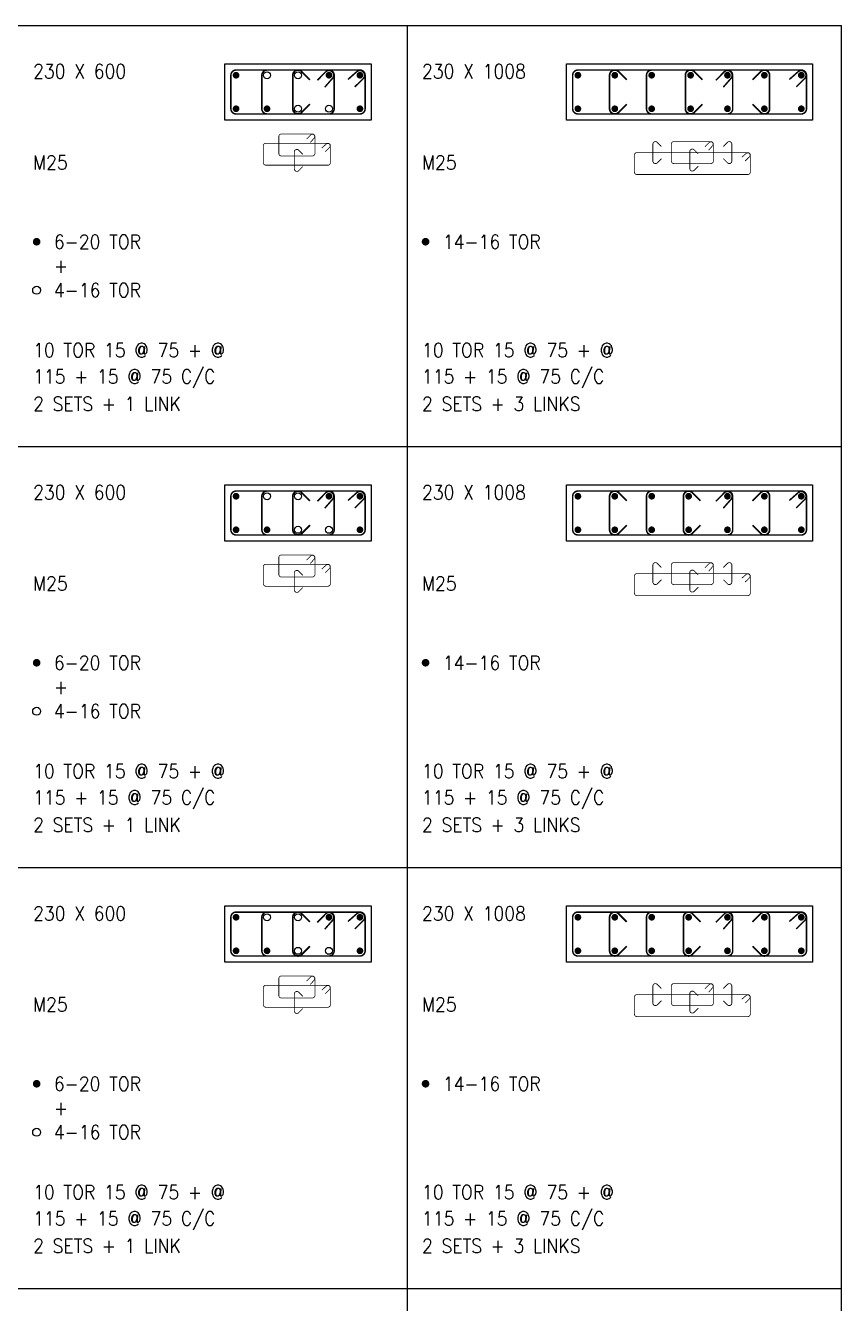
# Model space of a CAD drawing. Extents: x -200722 to 834823, y -494970 to 88783.
# Drawn here: x 342269 to 355643, y -154676 to -133733 of the extents above; entities that cross this region are included whole.
import ezdxf
from ezdxf.enums import TextEntityAlignment as Align

# ---------------------------------------------------------------- set-up
doc = ezdxf.new("R2010")
doc.units = 0
doc.header["$LTSCALE"] = 100
doc.header["$MEASUREMENT"] = 0
for name, color, linetype in [('5', 4, 'CONTINUOUS'), ('column', 240, 'CONTINUOUS'), ('STEEL', 6, 'CONTINUOUS'), ('TEXT', 2, 'CONTINUOUS')]:
    doc.layers.add(name, color=color, linetype=linetype)
doc.layers.add('g-dim', color=6, linetype='CONTINUOUS', lineweight=9)
doc.styles.add('ROMANS', font='romans.shx')

msp = doc.modelspace()

# ---------------------------------------------------------------- linework, layer by layer
at = {"layer": '5', "color": 7, "lineweight": -2}
for p, q in [((330496.4, -133732.7), (355643.1, -133732.7)), ((348527.2, -183032.7), (348527.2, -133732.7)), ((355643.1, -183032.7), (355643.1, -133732.7)), ((330496.4, -140632.7), (355643.1, -140632.7)), ((330496.4, -147532.7), (355643.1, -147532.7)), ((330496.4, -154432.7), (355643.1, -154432.7))]:
    msp.add_line(p, q, dxfattribs=at)
at = {"layer": 'column', "color": 4, "linetype": 'Continuous'}
for points in [[(345535.1, -134361.6), (347935.1, -134361.6), (347935.1, -135281.6), (345535.1, -135281.6), (345535.1, -134361.6)], [(351137.9, -134361.6), (355169.9, -134361.6), (355169.9, -135281.6), (351137.9, -135281.6), (351137.9, -134361.6)], [(345535.1, -141261.6), (347935.1, -141261.6), (347935.1, -142181.6), (345535.1, -142181.6), (345535.1, -141261.6)], [(351137.9, -141261.6), (355169.9, -141261.6), (355169.9, -142181.6), (351137.9, -142181.6), (351137.9, -141261.6)], [(345535.1, -148161.6), (347935.1, -148161.6), (347935.1, -149081.6), (345535.1, -149081.6), (345535.1, -148161.6)], [(351137.9, -148161.6), (355169.9, -148161.6), (355169.9, -149081.6), (351137.9, -149081.6), (351137.9, -148161.6)]]:
    msp.add_lwpolyline(points, dxfattribs=at)
at = {"layer": 'g-dim', "color": 62, "lineweight": -2}
for points, const_width in [([(346142.6, -135096.6), (346142.6, -134546.6, -0.4142136), (346227.6, -134461.6), (347242.6, -134461.6, -0.4142136), (347327.6, -134546.6), (347327.6, -135096.6, -0.4142136), (347242.6, -135181.6), (346227.6, -135181.6, -0.4142136)], 25), ([(352447.9, -135096.6), (352447.9, -134546.6, -0.4142136), (352532.9, -134461.6), (353774.9, -134461.6, -0.4142136), (353859.9, -134546.6), (353859.9, -135096.6, -0.4142136), (353774.9, -135181.6), (352532.9, -135181.6, -0.4142136)], 25), ([(346420.4, -135827), (346420.4, -135552, -0.4142136), (346462.9, -135509.5), (346970.4, -135509.5, -0.4142136), (347012.9, -135552), (347012.9, -135827, -0.4142136), (346970.4, -135869.5), (346462.9, -135869.5, -0.4142136)], 12.5), ([(352854.2, -135951.8), (352854.2, -135676.8, -0.4142136), (352896.7, -135634.3), (353501.7, -135634.3, -0.4142136), (353544.2, -135676.8), (353544.2, -135951.8, -0.4142136), (353501.7, -135994.3), (352896.7, -135994.3, -0.4142136)], 12.5), ([(346142.6, -141996.6), (346142.6, -141446.6, -0.4142136), (346227.6, -141361.6), (347242.6, -141361.6, -0.4142136), (347327.6, -141446.6), (347327.6, -141996.6, -0.4142136), (347242.6, -142081.6), (346227.6, -142081.6, -0.4142136)], 25), ([(352447.9, -141996.6), (352447.9, -141446.6, -0.4142136), (352532.9, -141361.6), (353774.9, -141361.6, -0.4142136), (353859.9, -141446.6), (353859.9, -141996.6, -0.4142136), (353774.9, -142081.6), (352532.9, -142081.6, -0.4142136)], 25), ([(346420.4, -142727), (346420.4, -142452, -0.4142136), (346462.9, -142409.5), (346970.4, -142409.5, -0.4142136), (347012.9, -142452), (347012.9, -142727, -0.4142136), (346970.4, -142769.5), (346462.9, -142769.5, -0.4142136)], 12.5), ([(352854.2, -142851.8), (352854.2, -142576.8, -0.4142136), (352896.7, -142534.3), (353501.7, -142534.3, -0.4142136), (353544.2, -142576.8), (353544.2, -142851.8, -0.4142136), (353501.7, -142894.3), (352896.7, -142894.3, -0.4142136)], 12.5), ([(346142.6, -148896.6), (346142.6, -148346.6, -0.4142136), (346227.6, -148261.6), (347242.6, -148261.6, -0.4142136), (347327.6, -148346.6), (347327.6, -148896.6, -0.4142136), (347242.6, -148981.6), (346227.6, -148981.6, -0.4142136)], 25), ([(352447.9, -148896.6), (352447.9, -148346.6, -0.4142136), (352532.9, -148261.6), (353774.9, -148261.6, -0.4142136), (353859.9, -148346.6), (353859.9, -148896.6, -0.4142136), (353774.9, -148981.6), (352532.9, -148981.6, -0.4142136)], 25), ([(346420.4, -149627), (346420.4, -149352, -0.4142136), (346462.9, -149309.5), (346970.4, -149309.5, -0.4142136), (347012.9, -149352), (347012.9, -149627, -0.4142136), (346970.4, -149669.5), (346462.9, -149669.5, -0.4142136)], 12.5), ([(352854.2, -149751.8), (352854.2, -149476.8, -0.4142136), (352896.7, -149434.3), (353501.7, -149434.3, -0.4142136), (353544.2, -149476.8), (353544.2, -149751.8, -0.4142136), (353501.7, -149794.3), (352896.7, -149794.3, -0.4142136)], 12.5)]:
    msp.add_lwpolyline(points, format="xyb", close=True, dxfattribs=dict(at, const_width=const_width))
for points, const_width in [([(347051.7, -134629.8), (347192.4, -134487.7, -0.9275277), (347301, -134597.3), (347173.7, -134742.3)], 25), ([(353584, -134629.8), (353724.7, -134487.7, -0.9275277), (353833.3, -134597.3), (353706, -134742.3)], 25), ([(346875, -135593.6), (346945.3, -135522.5, -0.9275277), (346999.6, -135577.3), (346935.9, -135649.8)], 12.5), ([(353406.3, -135718.4), (353476.7, -135647.3, -0.9275277), (353531, -135702.1), (353467.3, -135774.7)], 12.5), ([(347051.7, -141529.8), (347192.4, -141387.7, -0.9275277), (347301, -141497.3), (347173.7, -141642.3)], 25), ([(353584, -141529.8), (353724.7, -141387.7, -0.9275277), (353833.3, -141497.3), (353706, -141642.3)], 25), ([(346875, -142493.6), (346945.3, -142422.5, -0.9275277), (346999.6, -142477.3), (346935.9, -142549.8)], 12.5), ([(353406.3, -142618.4), (353476.7, -142547.3, -0.9275277), (353531, -142602.1), (353467.3, -142674.7)], 12.5), ([(347051.7, -148429.8), (347192.4, -148287.7, -0.9275277), (347301, -148397.3), (347173.7, -148542.3)], 25), ([(353584, -148429.8), (353724.7, -148287.7, -0.9275277), (353833.3, -148397.3), (353706, -148542.3)], 25), ([(346875, -149393.6), (346945.3, -149322.5, -0.9275277), (346999.6, -149377.3), (346935.9, -149449.8)], 12.5), ([(353406.3, -149518.4), (353476.7, -149447.3, -0.9275277), (353531, -149502.1), (353467.3, -149574.7)], 12.5)]:
    msp.add_lwpolyline(points, format="xyb", dxfattribs=dict(at, const_width=const_width))
at = {"layer": 'STEEL', "color": 18, "true_color": 0x000000}
for points, const_width in [([(345720.1, -134461.6), (347750.1, -134461.6, -0.4142136), (347835.1, -134546.6), (347835.1, -135096.6, -0.4142136), (347750.1, -135181.6), (345720.1, -135181.6, -0.4142136), (345635.1, -135096.6), (345635.1, -134546.6, -0.4142136)], 25), ([(354984.9, -134461.6), (351322.9, -134461.6, 0.4142136), (351237.9, -134546.6), (351237.9, -135096.6, 0.4142136), (351322.9, -135181.6), (354984.9, -135181.6, 0.4142136), (355069.9, -135096.6), (355069.9, -134546.6, 0.4142136)], 25), ([(346209.1, -135661.3), (347224.1, -135661.3, -0.4142136), (347266.6, -135703.8), (347266.6, -135978.8, -0.4142136), (347224.1, -136021.3), (346209.1, -136021.3, -0.4142136), (346166.6, -135978.8), (346166.6, -135703.8, -0.4142136)], 12.5), ([(354106.7, -135814.3), (352291.7, -135814.3, 0.4142136), (352249.2, -135856.8), (352249.2, -136131.8, 0.4142136), (352291.7, -136174.3), (354106.7, -136174.3, 0.4142136), (354149.2, -136131.8), (354149.2, -135856.8, 0.4142136)], 12.5), ([(342419.8, -137275.2, 1), (342482.3, -137275.2, 1)], 62.5), ([(348794.6, -137275.2, 1), (348857.1, -137275.2, 1)], 62.5), ([(345720.1, -141361.6), (347750.1, -141361.6, -0.4142136), (347835.1, -141446.6), (347835.1, -141996.6, -0.4142136), (347750.1, -142081.6), (345720.1, -142081.6, -0.4142136), (345635.1, -141996.6), (345635.1, -141446.6, -0.4142136)], 25), ([(354984.9, -141361.6), (351322.9, -141361.6, 0.4142136), (351237.9, -141446.6), (351237.9, -141996.6, 0.4142136), (351322.9, -142081.6), (354984.9, -142081.6, 0.4142136), (355069.9, -141996.6), (355069.9, -141446.6, 0.4142136)], 25), ([(346209.1, -142561.3), (347224.1, -142561.3, -0.4142136), (347266.6, -142603.8), (347266.6, -142878.8, -0.4142136), (347224.1, -142921.3), (346209.1, -142921.3, -0.4142136), (346166.6, -142878.8), (346166.6, -142603.8, -0.4142136)], 12.5), ([(354106.7, -142714.3), (352291.7, -142714.3, 0.4142136), (352249.2, -142756.8), (352249.2, -143031.8, 0.4142136), (352291.7, -143074.3), (354106.7, -143074.3, 0.4142136), (354149.2, -143031.8), (354149.2, -142756.8, 0.4142136)], 12.5), ([(342419.8, -144175.2, 1), (342482.3, -144175.2, 1)], 62.5), ([(348794.6, -144175.2, 1), (348857.1, -144175.2, 1)], 62.5), ([(345720.1, -148261.6), (347750.1, -148261.6, -0.4142136), (347835.1, -148346.6), (347835.1, -148896.6, -0.4142136), (347750.1, -148981.6), (345720.1, -148981.6, -0.4142136), (345635.1, -148896.6), (345635.1, -148346.6, -0.4142136)], 25), ([(354984.9, -148261.6), (351322.9, -148261.6, 0.4142136), (351237.9, -148346.6), (351237.9, -148896.6, 0.4142136), (351322.9, -148981.6), (354984.9, -148981.6, 0.4142136), (355069.9, -148896.6), (355069.9, -148346.6, 0.4142136)], 25), ([(346209.1, -149461.3), (347224.1, -149461.3, -0.4142136), (347266.6, -149503.8), (347266.6, -149778.8, -0.4142136), (347224.1, -149821.3), (346209.1, -149821.3, -0.4142136), (346166.6, -149778.8), (346166.6, -149503.8, -0.4142136)], 12.5), ([(354106.7, -149614.3), (352291.7, -149614.3, 0.4142136), (352249.2, -149656.8), (352249.2, -149931.8, 0.4142136), (352291.7, -149974.3), (354106.7, -149974.3, 0.4142136), (354149.2, -149931.8), (354149.2, -149656.8, 0.4142136)], 12.5), ([(342419.8, -151075.2, 1), (342482.3, -151075.2, 1)], 62.5), ([(348794.6, -151075.2, 1), (348857.1, -151075.2, 1)], 62.5)]:
    msp.add_lwpolyline(points, format="xyb", close=True, dxfattribs=dict(at, const_width=const_width))
at = {"layer": 'STEEL', "color": 40}
for points in [[(346930.2, -134621.5, 28, 28, 0), (346795.2, -134486.5, 28, 28, 0.6681786), (346650.1, -134546.6, 28, 28, 0), (346650.1, -135096.6, 28, 28, 0.6681786), (346795.2, -135156.7, 28, 28, 0), (346930.2, -135021.6, 0, 0, 0)], [(352123, -134621.5, 28, 28, 0), (351988, -134486.5, 28, 28, 0.6681786), (351842.9, -134546.6, 28, 28, 0), (351842.9, -135096.6, 28, 28, 0.6681786), (351988, -135156.7, 28, 28, 0), (352123, -135021.6, 0, 0, 0)], [(353365, -134621.5, 28, 28, 0), (353230, -134486.5, 28, 28, 0.6681786), (353084.9, -134546.6, 28, 28, 0), (353084.9, -135096.6, 28, 28, 0.6681786), (353230, -135156.7, 28, 28, 0), (353365, -135021.6, 0, 0, 0)], [(354184.7, -134621.5, 28, 28, 0), (354319.8, -134486.5, 28, 28, -0.6681786), (354464.9, -134546.6, 28, 28, 0), (354464.9, -135096.6, 28, 28, -0.6681786), (354319.8, -135156.7, 28, 28, 0), (354184.7, -135021.6, 0, 0, 0)], [(352691.8, -135714.3, 14, 14, 0), (352624.3, -135646.7, 14, 14, 0.6681786), (352551.7, -135676.8, 14, 14, 0), (352551.7, -135951.8, 14, 14, 0.6681786), (352624.3, -135981.8, 14, 14, 0), (352691.8, -135914.3, 0, 0, 0)], [(353706.7, -135714.3, 14, 14, 0), (353774.2, -135646.7, 14, 14, -0.6681786), (353846.7, -135676.8, 14, 14, 0), (353846.7, -135951.8, 14, 14, -0.6681786), (353774.2, -135981.8, 14, 14, 0), (353706.7, -135914.3, 0, 0, 0)], [(346814.2, -135842.6, 14, 14, 0), (346746.7, -135775, 14, 14, 0.6681786), (346674.1, -135805.1, 14, 14, 0), (346674.1, -136080.1, 14, 14, 0.6681786), (346746.7, -136110.2, 14, 14, 0), (346814.2, -136042.6, 0, 0, 0)], [(353296.8, -135836.6, 14, 14, 0), (353229.3, -135769.1, 14, 14, 0.6681786), (353156.7, -135799.1, 14, 14, 0), (353156.7, -136074.1, 14, 14, 0.6681786), (353229.3, -136104.2, 14, 14, 0), (353296.8, -136036.6, 0, 0, 0)], [(346930.2, -141521.5, 28, 28, 0), (346795.2, -141386.5, 28, 28, 0.6681786), (346650.1, -141446.6, 28, 28, 0), (346650.1, -141996.6, 28, 28, 0.6681786), (346795.2, -142056.7, 28, 28, 0), (346930.2, -141921.6, 0, 0, 0)], [(352123, -141521.5, 28, 28, 0), (351988, -141386.5, 28, 28, 0.6681786), (351842.9, -141446.6, 28, 28, 0), (351842.9, -141996.6, 28, 28, 0.6681786), (351988, -142056.7, 28, 28, 0), (352123, -141921.6, 0, 0, 0)], [(353333, -141521.5, 28, 28, 0), (353198, -141386.5, 28, 28, 0.6681786), (353052.9, -141446.6, 28, 28, 0), (353052.9, -141996.6, 28, 28, 0.6681786), (353198, -142056.7, 28, 28, 0), (353333, -141921.6, 0, 0, 0)], [(354184.7, -141521.5, 28, 28, 0), (354319.8, -141386.5, 28, 28, -0.6681786), (354464.9, -141446.6, 28, 28, 0), (354464.9, -141996.6, 28, 28, -0.6681786), (354319.8, -142056.7, 28, 28, 0), (354184.7, -141921.6, 0, 0, 0)], [(352691.8, -142614.3, 14, 14, 0), (352624.3, -142546.7, 14, 14, 0.6681786), (352551.7, -142576.8, 14, 14, 0), (352551.7, -142851.8, 14, 14, 0.6681786), (352624.3, -142881.8, 14, 14, 0), (352691.8, -142814.3, 0, 0, 0)], [(353706.7, -142614.3, 14, 14, 0), (353774.2, -142546.7, 14, 14, -0.6681786), (353846.7, -142576.8, 14, 14, 0), (353846.7, -142851.8, 14, 14, -0.6681786), (353774.2, -142881.8, 14, 14, 0), (353706.7, -142814.3, 0, 0, 0)], [(346814.2, -142742.6, 14, 14, 0), (346746.7, -142675, 14, 14, 0.6681786), (346674.1, -142705.1, 14, 14, 0), (346674.1, -142980.1, 14, 14, 0.6681786), (346746.7, -143010.2, 14, 14, 0), (346814.2, -142942.6, 0, 0, 0)], [(353296.8, -142736.6, 14, 14, 0), (353229.3, -142669.1, 14, 14, 0.6681786), (353156.7, -142699.1, 14, 14, 0), (353156.7, -142974.1, 14, 14, 0.6681786), (353229.3, -143004.2, 14, 14, 0), (353296.8, -142936.6, 0, 0, 0)], [(346930.2, -148421.5, 28, 28, 0), (346795.2, -148286.5, 28, 28, 0.6681786), (346650.1, -148346.6, 28, 28, 0), (346650.1, -148896.6, 28, 28, 0.6681786), (346795.2, -148956.7, 28, 28, 0), (346930.2, -148821.6, 0, 0, 0)], [(352123, -148421.5, 28, 28, 0), (351988, -148286.5, 28, 28, 0.6681786), (351842.9, -148346.6, 28, 28, 0), (351842.9, -148896.6, 28, 28, 0.6681786), (351988, -148956.7, 28, 28, 0), (352123, -148821.6, 0, 0, 0)], [(353333, -148421.5, 28, 28, 0), (353198, -148286.5, 28, 28, 0.6681786), (353052.9, -148346.6, 28, 28, 0), (353052.9, -148896.6, 28, 28, 0.6681786), (353198, -148956.7, 28, 28, 0), (353333, -148821.6, 0, 0, 0)], [(354184.7, -148421.5, 28, 28, 0), (354319.8, -148286.5, 28, 28, -0.6681786), (354464.9, -148346.6, 28, 28, 0), (354464.9, -148896.6, 28, 28, -0.6681786), (354319.8, -148956.7, 28, 28, 0), (354184.7, -148821.6, 0, 0, 0)], [(352691.8, -149514.3, 14, 14, 0), (352624.3, -149446.7, 14, 14, 0.6681786), (352551.7, -149476.8, 14, 14, 0), (352551.7, -149751.8, 14, 14, 0.6681786), (352624.3, -149781.8, 14, 14, 0), (352691.8, -149714.3, 0, 0, 0)], [(353706.7, -149514.3, 14, 14, 0), (353774.2, -149446.7, 14, 14, -0.6681786), (353846.7, -149476.8, 14, 14, 0), (353846.7, -149751.8, 14, 14, -0.6681786), (353774.2, -149781.8, 14, 14, 0), (353706.7, -149714.3, 0, 0, 0)], [(346814.2, -149642.6, 14, 14, 0), (346746.7, -149575, 14, 14, 0.6681786), (346674.1, -149605.1, 14, 14, 0), (346674.1, -149880.1, 14, 14, 0.6681786), (346746.7, -149910.2, 14, 14, 0), (346814.2, -149842.6, 0, 0, 0)], [(353296.8, -149636.6, 14, 14, 0), (353229.3, -149569.1, 14, 14, 0.6681786), (353156.7, -149599.1, 14, 14, 0), (353156.7, -149874.1, 14, 14, 0.6681786), (353229.3, -149904.2, 14, 14, 0), (353296.8, -149836.6, 0, 0, 0)]]:
    msp.add_lwpolyline(points, format="xyseb", dxfattribs=at)
at = {"layer": 'STEEL', "color": 18, "linetype": 'Continuous', "true_color": 0x000000, "const_width": 55}
for points in [[(345720.1, -134519.1, -1), (345720.1, -134574.1, -1)], [(347242.6, -134519.1, 1), (347242.6, -134574.1, 1)], [(347750.1, -134519.1, 1), (347750.1, -134574.1, 1)], [(351322.9, -134519.1, -1), (351322.9, -134574.1, -1)], [(351927.9, -134519.1, 1), (351927.9, -134574.1, 1)], [(352532.9, -134519.1, 1), (352532.9, -134574.1, 1)], [(353169.9, -134519.1, 1), (353169.9, -134574.1, 1)], [(353774.9, -134519.1, 1), (353774.9, -134574.1, 1)], [(354379.9, -134519.1, 1), (354379.9, -134574.1, 1)], [(354984.9, -134519.1, 1), (354984.9, -134574.1, 1)], [(345720.1, -135124.1, 1), (345720.1, -135069.1, 1)], [(346227.6, -135124.1, -1), (346227.6, -135069.1, -1)], [(347750.1, -135124.1, -1), (347750.1, -135069.1, -1)], [(351322.9, -135124.1, 1), (351322.9, -135069.1, 1)], [(351927.9, -135124.1, -1), (351927.9, -135069.1, -1)], [(352532.9, -135124.1, -1), (352532.9, -135069.1, -1)], [(353169.9, -135124.1, -1), (353169.9, -135069.1, -1)], [(353774.9, -135124.1, -1), (353774.9, -135069.1, -1)], [(354379.9, -135124.1, -1), (354379.9, -135069.1, -1)], [(354984.9, -135124.1, -1), (354984.9, -135069.1, -1)], [(345720.1, -141419.1, -1), (345720.1, -141474.1, -1)], [(347242.6, -141419.1, 1), (347242.6, -141474.1, 1)], [(347750.1, -141419.1, 1), (347750.1, -141474.1, 1)], [(351322.9, -141419.1, -1), (351322.9, -141474.1, -1)], [(351927.9, -141419.1, 1), (351927.9, -141474.1, 1)], [(352532.9, -141419.1, 1), (352532.9, -141474.1, 1)], [(353137.9, -141419.1, 1), (353137.9, -141474.1, 1)], [(353774.9, -141419.1, 1), (353774.9, -141474.1, 1)], [(354379.9, -141419.1, 1), (354379.9, -141474.1, 1)], [(354984.9, -141419.1, 1), (354984.9, -141474.1, 1)], [(345720.1, -142024.1, 1), (345720.1, -141969.1, 1)], [(346227.6, -142024.1, -1), (346227.6, -141969.1, -1)], [(347750.1, -142024.1, -1), (347750.1, -141969.1, -1)], [(351322.9, -142024.1, 1), (351322.9, -141969.1, 1)], [(351927.9, -142024.1, -1), (351927.9, -141969.1, -1)], [(352532.9, -142024.1, -1), (352532.9, -141969.1, -1)], [(353137.9, -142024.1, -1), (353137.9, -141969.1, -1)], [(353774.9, -142024.1, -1), (353774.9, -141969.1, -1)], [(354379.9, -142024.1, -1), (354379.9, -141969.1, -1)], [(354984.9, -142024.1, -1), (354984.9, -141969.1, -1)], [(345720.1, -148319.1, -1), (345720.1, -148374.1, -1)], [(347242.6, -148319.1, 1), (347242.6, -148374.1, 1)], [(347750.1, -148319.1, 1), (347750.1, -148374.1, 1)], [(351322.9, -148319.1, -1), (351322.9, -148374.1, -1)], [(351927.9, -148319.1, 1), (351927.9, -148374.1, 1)], [(352532.9, -148319.1, 1), (352532.9, -148374.1, 1)], [(353137.9, -148319.1, 1), (353137.9, -148374.1, 1)], [(353774.9, -148319.1, 1), (353774.9, -148374.1, 1)], [(354379.9, -148319.1, 1), (354379.9, -148374.1, 1)], [(354984.9, -148319.1, 1), (354984.9, -148374.1, 1)], [(345720.1, -148924.1, 1), (345720.1, -148869.1, 1)], [(346227.6, -148924.1, -1), (346227.6, -148869.1, -1)], [(347750.1, -148924.1, -1), (347750.1, -148869.1, -1)], [(351322.9, -148924.1, 1), (351322.9, -148869.1, 1)], [(351927.9, -148924.1, -1), (351927.9, -148869.1, -1)], [(352532.9, -148924.1, -1), (352532.9, -148869.1, -1)], [(353137.9, -148924.1, -1), (353137.9, -148869.1, -1)], [(353774.9, -148924.1, -1), (353774.9, -148869.1, -1)], [(354379.9, -148924.1, -1), (354379.9, -148869.1, -1)], [(354984.9, -148924.1, -1), (354984.9, -148869.1, -1)]]:
    msp.add_lwpolyline(points, format="xyb", close=True, dxfattribs=at)
at = {"layer": 'STEEL', "color": 18, "true_color": 0x000000}
for points, const_width in [([(347666.9, -134737.5), (347808.9, -134596.8, 0.9275277), (347699.3, -134488.2), (347554.3, -134615.5)], 25), ([(354901.7, -134737.5), (355043.8, -134596.8, 0.9275277), (354934.2, -134488.1), (354789.2, -134615.5)], 25), ([(347182.6, -135799.3), (347253.6, -135728.9, 0.9275277), (347198.8, -135674.6), (347126.3, -135738.3)], 12.5), ([(354065.2, -135952.2), (354136.2, -135881.9, 0.9275277), (354081.4, -135827.6), (354008.9, -135891.2)], 12.5), ([(347666.9, -141637.5), (347808.9, -141496.8, 0.9275277), (347699.3, -141388.2), (347554.3, -141515.5)], 25), ([(354901.7, -141637.5), (355043.8, -141496.8, 0.9275277), (354934.2, -141388.1), (354789.2, -141515.5)], 25), ([(347182.6, -142699.3), (347253.6, -142628.9, 0.9275277), (347198.8, -142574.6), (347126.3, -142638.3)], 12.5), ([(354065.2, -142852.2), (354136.2, -142781.9, 0.9275277), (354081.4, -142727.6), (354008.9, -142791.2)], 12.5), ([(347666.9, -148537.5), (347808.9, -148396.8, 0.9275277), (347699.3, -148288.2), (347554.3, -148415.5)], 25), ([(354901.7, -148537.5), (355043.8, -148396.8, 0.9275277), (354934.2, -148288.1), (354789.2, -148415.5)], 25), ([(347182.6, -149599.3), (347253.6, -149528.9, 0.9275277), (347198.8, -149474.6), (347126.3, -149538.3)], 12.5), ([(354065.2, -149752.2), (354136.2, -149681.9, 0.9275277), (354081.4, -149627.6), (354008.9, -149691.2)], 12.5)]:
    msp.add_lwpolyline(points, format="xyb", dxfattribs=dict(at, const_width=const_width))
at = {"layer": 'STEEL', "color": 0}
for centre, radius in [((346227.6, -134546.6), 57), ((346735.1, -134546.6), 57), ((346735.1, -135096.6), 57), ((347242.6, -135096.6), 57), ((342451, -138070.1), 65.3), ((346227.6, -141446.6), 57), ((346735.1, -141446.6), 57), ((346735.1, -141996.6), 57), ((347242.6, -141996.6), 57), ((342451, -144970.1), 65.3), ((346227.6, -148346.6), 57), ((346735.1, -148346.6), 57), ((346735.1, -148896.6), 57), ((347242.6, -148896.6), 57), ((342451, -151870.1), 65.3)]:
    msp.add_circle(centre, radius, dxfattribs=at)

# ---------------------------------------------------------------- texts
at = {"layer": 'TEXT', "color": 18, "ltscale": 5, "true_color": 0x000000, "style": 'ROMANS', "width": 0.9}
for s, p in [('230 X 600', (342392.6, -134482.7)), ('230 X 1008', (348767.4, -134482.7)), ('M25', (342392.6, -135977.7)), ('M25', (348767.4, -135977.7)), ('6-20 TOR', (342734.2, -137275.2)), ('14-16 TOR', (349109.1, -137275.2)), ('+', (342734.2, -137672.7)), ('4-16 TOR', (342734.2, -138070.1)), ('10 TOR 15 @ 75 + @ ', (342392.6, -139052.7)), ('10 TOR 15 @ 75 + @ ', (348767.4, -139052.7)), ('115 + 15 @ 75 C/C', (342392.6, -139482.3)), ('115 + 15 @ 75 C/C', (348767.4, -139482.3)), ('2 SETS + 1 LINK', (342392.6, -139932.8)), ('2 SETS + 3 LINKS', (348767.4, -139932.8)), ('230 X 600', (342392.6, -141382.7)), ('230 X 1008', (348767.4, -141382.7)), ('M25', (342392.6, -142877.7)), ('M25', (348767.4, -142877.7)), ('6-20 TOR', (342734.2, -144175.2)), ('14-16 TOR', (349109.1, -144175.2)), ('+', (342734.2, -144572.7)), ('4-16 TOR', (342734.2, -144970.1)), ('10 TOR 15 @ 75 + @ ', (342392.6, -145952.7)), ('10 TOR 15 @ 75 + @ ', (348767.4, -145952.7)), ('115 + 15 @ 75 C/C', (342392.6, -146382.3)), ('115 + 15 @ 75 C/C', (348767.4, -146382.3)), ('2 SETS + 1 LINK', (342392.6, -146832.8)), ('2 SETS + 3 LINKS', (348767.4, -146832.8)), ('230 X 600', (342392.6, -148282.7)), ('230 X 1008', (348767.4, -148282.7)), ('M25', (342392.6, -149777.7)), ('M25', (348767.4, -149777.7)), ('6-20 TOR', (342734.2, -151075.2)), ('14-16 TOR', (349109.1, -151075.2)), ('+', (342734.2, -151472.7)), ('4-16 TOR', (342734.2, -151870.1)), ('10 TOR 15 @ 75 + @ ', (342392.6, -152852.7)), ('10 TOR 15 @ 75 + @ ', (348767.4, -152852.7)), ('115 + 15 @ 75 C/C', (342392.6, -153282.3)), ('115 + 15 @ 75 C/C', (348767.4, -153282.3)), ('2 SETS + 1 LINK', (342392.6, -153732.8)), ('2 SETS + 3 LINKS', (348767.4, -153732.8))]:
    msp.add_text(s, height=230, dxfattribs=at).set_placement(p, align=Align.MIDDLE_LEFT)

doc.saveas('drawing.dxf')
